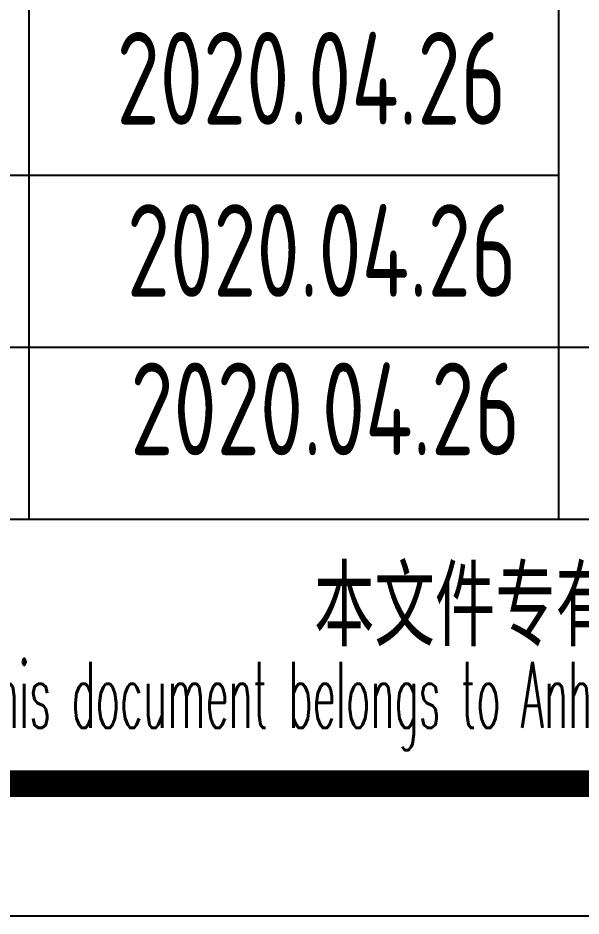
# Model space of a CAD drawing. Extents: x 6250600 to 6678662, y -692028 to -290561.
# Drawn here: x 6299278 to 6301404, y -324656 to -321263 of the extents above; entities that cross this region are included whole.
import ezdxf
from ezdxf.enums import TextEntityAlignment as Align

# ---------------------------------------------------------------- set-up
doc = ezdxf.new("R2010")
doc.units = 0
doc.header["$LTSCALE"] = 1000
doc.header["$MEASUREMENT"] = 0
doc.linetypes.add('2', pattern=[18.5, 12, -3, 0.5, -3])
doc.layers.get('0').update_dxf_attribs({"linetype": 'CONTINUOUS'})
doc.layers.add('图框', color=7, linetype='CONTINUOUS')
doc.styles.add('ECEC_TQ', font='txt_l.shx', dxfattribs={"bigfont": 'hztxt_l.shx'})
doc.styles.add('sceie', font='sceie.shx', dxfattribs={"width": 0.7, "bigfont": 'sceic.shx'})

# ---------------------------------------------------------------- blocks, each defined once
blk = doc.blocks.new('qm')
at = {"style": 'sceie', "width": 0.8}
for p in [(-941169.6, -984626.3), (-941208.7, -985276.9), (-941182.6, -985940.5), (-941143.6, -986591.1), (-941130.5, -987189.7)]:
    blk.add_attdef('2020.04.26', text='', height=350, dxfattribs=at).set_placement(p, align=Align.MIDDLE)

msp = doc.modelspace()

# ---------------------------------------------------------------- linework, layer by layer
for p, q in [((6299319.6, -323156.2), (6299319.6, -319906.2)), ((6299319.6, -323156.2), (6299319.6, -319906.2)), ((6301319.6, -323156.2), (6301319.6, -319906.2)), ((6301319.6, -323156.2), (6301319.6, -319906.2)), ((6295819.6, -321856.2), (6301319.6, -321856.2)), ((6295819.6, -322506.2), (6301319.6, -322506.2)), ((6301319.6, -322506.2), (6313819.6, -322506.2)), ((6295819.6, -323156.2), (6313819.6, -323156.2)), ((6295819.6, -324156.2), (6313819.6, -324156.2))]:
    msp.add_line(p, q)
at = {"layer": '图框', "color": 4}
msp.add_lwpolyline([(6293319.6, -324656.2), (6293319.6, -294956.2), (6314319.6, -294956.2), (6314319.6, -324656.2)], close=True, dxfattribs=at)
at = {"layer": '图框', "color": 4, "const_width": 100}
msp.add_lwpolyline([(6295819.6, -324156.2), (6313819.6, -324156.2), (6313819.6, -295456.2), (6295819.6, -295456.2)], close=True, dxfattribs=at)

# ---------------------------------------------------------------- block references
at = {"color": 4, "linetype": '2'}
ref = msp.add_blockref('qm', (7241568.5, 664450.4), dxfattribs=at)
ref.add_attrib('2020.04.26', '2020.04.26', dxfattribs={"height": 350, "style": 'sceie', "width": 0.8}).set_placement((6300438, -322739.3), align=Align.MIDDLE)
ref.add_attrib('2020.04.26', '2020.04.26', dxfattribs={"height": 350, "style": 'sceie', "width": 0.8}).set_placement((6300425, -322140.8), align=Align.MIDDLE)
ref.add_attrib('2020.04.26', '2020.04.26', dxfattribs={"height": 350, "style": 'sceie', "width": 0.8}).set_placement((6300385.9, -321490.2), align=Align.MIDDLE)

# ---------------------------------------------------------------- texts
for s, height, style, width, p in [('本文件专有权属安徽华东化工医药工程有限责任公司所有,未经许可不得复制或转让给第三方', 300, 'sceie', 0.8, (6304990.7, -323505.1)), ('The proprietary right of this document belongs to Anhui Huadong Chemical And Medical Engineering  Co.,Ltd.  and any replication or transfer to the 3rd. side is forbidden without its permission. ', 250, 'ECEC_TQ', 0.45, (6304819.6, -323856.2))]:
    msp.add_text(s, height=height, dxfattribs=dict(style=style, width=width)).set_placement(p, align=Align.MIDDLE)

doc.saveas('drawing.dxf')
